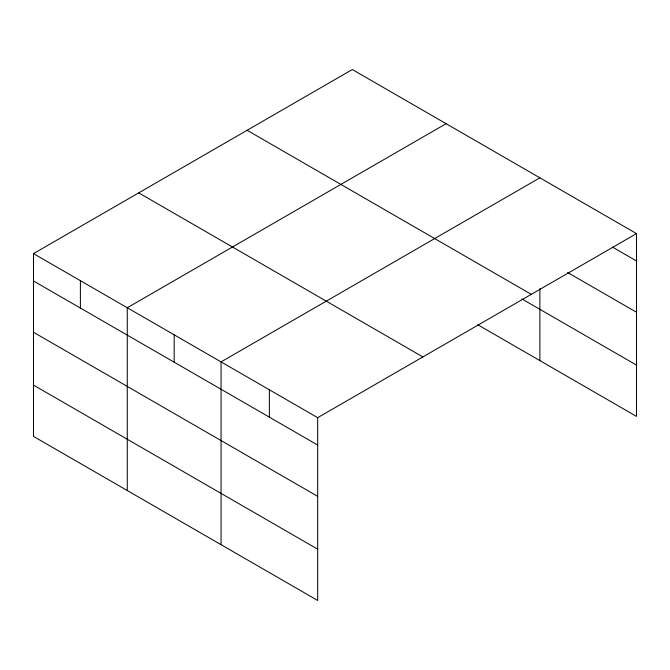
<?xml version="1.0" encoding="UTF-8"?>
<svg xmlns="http://www.w3.org/2000/svg" width="670" height="670" viewBox="0 0 670 670"><rect width="100%" height="100%" fill="white"/><g stroke="black" fill="none" stroke-linecap="round" stroke-linejoin="round"><path stroke-width="1" d="M477.66 324.69L636.5 416.388L636.5 233.604L352.328 69.538L33.5 253.612L33.5 436.396L317.672 600.462L317.672 417.678L33.5 253.612M446.103 123.674L127.275 307.748L127.275 490.541M539.878 177.818L221.058 361.892L221.058 544.685M317.672 417.678L636.5 233.604M612.346 247.029L636.5 260.973M567.616 272.489L636.5 312.262M247.113 130.281L531.285 294.348M521.846 298.912L636.5 365.1M138.715 192.868L422.887 356.934M33.5 280.981L317.672 445.048M33.5 332.27L317.672 496.336M33.5 385.108L317.672 549.174M539.878 288.603L539.878 360.611M269.365 389.781L269.365 417.159M174.167 334.824L174.167 362.194M80.392 280.68L80.392 308.058"/></g></svg>
